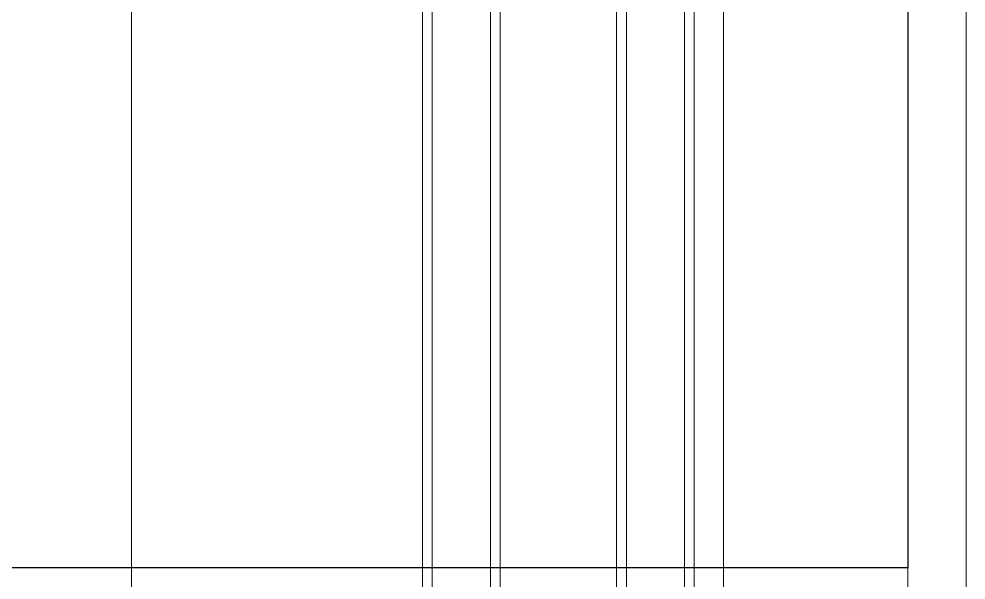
# Model space of a CAD drawing. Extents: x -280168 to 205214, y -148835 to -64913.
# Drawn here: x 51546.6 to 51644.2, y -78312.3 to -78254.5 of the extents above; entities that cross this region are included whole.
import ezdxf

# ---------------------------------------------------------------- set-up
doc = ezdxf.new("R2010")
doc.units = 0
doc.header["$LTSCALE"] = 1000
doc.header["$MEASUREMENT"] = 0
doc.linetypes.add('DASHED', pattern=[19.05, 12.7, -6.35])
for name, color, linetype, lineweight in [('GL1_glass', 122, 'Continuous', 13), ('GL2_hidden', 140, 'DASHED', 13), ('STE1_carbon steel', 66, 'Continuous', 25), ('STE2_hidden', 64, 'DASHED', 13), ('XC1_alum.extrusion', 3, 'Continuous', 20)]:
    doc.layers.add(name, color=color, linetype=linetype, lineweight=lineweight)
doc.layers.add('SY', color=2, linetype='Continuous')
doc.layers.add('配件层', color=4, linetype='Continuous')

# ---------------------------------------------------------------- blocks, each defined once
blk = doc.blocks.new('*U370')
at = {"layer": 'GL1_glass'}
for points in [[(-382.604, -120), (-21, -120), (-20, -119), (-20, -113), (-21, -112), (-382.604, -112)], [(-382.604, -140), (-21, -140), (-20, -139), (-20, -133), (-21, -132), (-382.604, -132)]]:
    blk.add_lwpolyline(points, dxfattribs=at)
at = {"layer": 'GL2_hidden'}
for p, q in [((-20, -113), (-382.604, -113)), ((-20, -119), (-382.604, -119)), ((-20, -133), (-382.604, -133)), ((-20, -139), (-382.604, -139))]:
    blk.add_line(p, q, dxfattribs=at)
blk = doc.blocks.new('*U386')
at = {"layer": 'STE1_carbon steel'}
blk.add_lwpolyline([(-238.005, -100), (-5, -100), (-5, 100), (-238.005, 100)], close=True, dxfattribs=at)

msp = doc.modelspace()

# ---------------------------------------------------------------- linework, layer by layer
at = {"layer": 'STE2_hidden'}
for p, q in [((51638.2, -78871.028), (51638.2, -78251.028)), ((51644.2, -78871.028), (51644.2, -78251.028))]:
    msp.add_line(p, q, dxfattribs=at)
at = {"layer": 'XC1_alum.extrusion', "color": 76}
msp.add_line((51558.2, -71690.728), (51558.2, -81571.328), dxfattribs=at)
at = {"layer": 'XC1_alum.extrusion'}
msp.add_line((51619.2, -78871.028), (51619.2, -78251.028), dxfattribs=at)

# ---------------------------------------------------------------- block references
at = {"layer": 'SY', "xscale": -1}
msp.add_blockref('*U386', (51400.195, -78211.028), dxfattribs=at)
at = {"layer": '配件层', "color": 1, "xscale": -1, "rotation": 270}
msp.add_blockref('*U370', (51728.2, -78211.028), dxfattribs=at)

doc.saveas('drawing.dxf')
